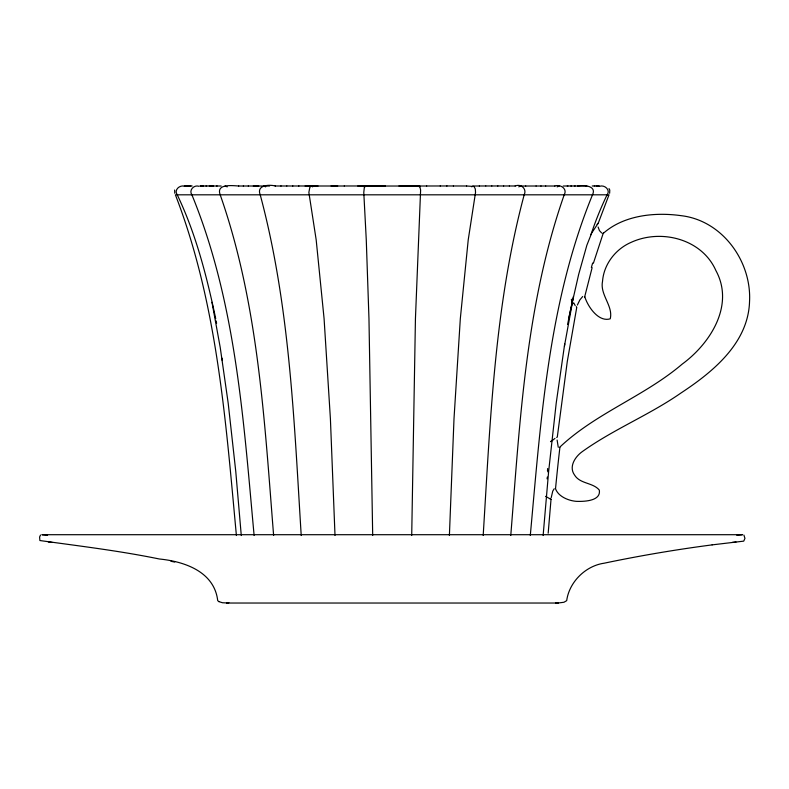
<?xml version="1.0" encoding="UTF-8"?>
<svg xmlns="http://www.w3.org/2000/svg" width="789" height="789" viewBox="0 0 789 789"><rect width="100%" height="100%" fill="white"/><g stroke="black" fill="none" stroke-linecap="round" stroke-linejoin="round"><path stroke-width="1.18" d="M411.71 535.484L415.438 318.648L420.616 190.041L419.709 186.026L398.958 185.977M449.395 535.484L454 418.781L460.322 318.648L468.222 239.876L475.54 192.408L475.294 188.926L473.992 186.47L466.486 185.997M483.184 535.484C490.304 421.464 494.476 305.728 524.182 194.814C527.111 189.025 521.105 183.433 515.118 185.997M510.769 535.484C519.951 421.109 525.918 303.982 564.204 194.814C567.745 188.837 560.318 183.926 554.805 186.026M530.287 535.484C540.869 420.793 548.325 302.532 592.509 194.814C597.046 185.612 583.485 184.863 577.696 186.007M543.128 535.514L548.641 471.418L556.215 403.1L564.194 347.416L572.449 302.276M548.177 533.216L551.018 499.368M548.049 471.013L547.961 471.97M559.934 447.018C595.863 413.071 644.554 396.216 682.209 364.104C710.356 343.452 734.806 305.185 715.879 270.538C701.983 238.909 661.034 228.534 631.072 242.381C615.578 249.058 603.812 264.276 602.54 281.259C599.689 294.711 613.438 305.984 610.232 318.825C598.299 322.425 587.627 306.26 584.718 296.556M559.914 447.195C558.316 461.042 556.856 474.919 555.515 488.795C558.375 496.528 568.198 500.611 576.098 501.331C583.712 501.656 601.208 501.232 599.315 490.097C592.993 482.414 580.033 484.091 574.56 475.037C568.504 466.782 575.211 456.634 582.252 451.643C613.408 429.324 649.495 414.925 680.986 392.991C712.931 371.935 748.228 343.156 749.54 301.605C751.73 261.287 722.32 220.358 681.006 215.653C654.564 211.965 623.428 215.279 603.082 233.554M174.635 190.011L174.763 193.275M551.166 497.908L552.744 491.143L554.213 488.746M236.404 535.514C225.684 420.793 217.33 303.223 175.385 194.814L609.019 194.814L598.269 223.119L591.74 232.942L586.848 245.28L578.682 274.355L569.974 312.543M564.382 346.253L564.776 343.945M576.779 307.217L567.271 361.589L557.29 437.116L556.659 437.422M609.641 193.275L609.769 190.011L609 188.591M568.514 319.555L569.727 313.697M567.577 324.457L573.416 296.447M584.501 297.492L592.135 267.639M593.397 263.22L603.447 232.577M419.334 186.855L419.709 186.026L426.711 185.997M590.902 234.658L593.811 226.453A328.362 325.561 90 0 1 607.096 194.784M577.351 305.057L579.856 299.928L582.676 296.516M607.155 194.814C610.775 189.991 604.552 184.537 599.65 186.273M40.515 535.05L39.608 537.023L39.884 540.534C79.689 546.077 119.395 550.801 159.378 558.997C184.488 561.472 214.342 571.66 217.715 600.656L218.888 601.612M597.145 224.451L598.249 223.139M471.753 186.855L472.838 186.026L479.465 185.997M551.087 441.564L554.953 438.388M518.758 186.855L520.474 186.026L525.78 186.026M557.133 186.855L559.371 186.026M585.517 186.273L586.878 186.026M712.142 544.874C676.735 549.489 639.879 555.703 604.147 563.208C585.468 565.861 569.194 582.075 566.689 600.656L563.948 602.263L558.148 603.003M228.899 602.737L226.68 603.033L557.724 603.033L555.505 602.737M712.122 544.874L743.741 541.136L744.954 538.354L743.889 535.05M732.103 542.447L735.999 542.004M736.847 535.336L742.528 534.705L41.876 534.705L47.557 535.336M275.479 186.017C269.079 184.32 256.188 185.06 260.222 194.814C289.928 305.728 294.1 421.464 301.22 535.484M238.732 186.007C232.41 185.622 215.772 183.482 220.2 194.814C258.486 303.982 264.453 421.109 273.625 535.484M184.33 186.036L189.015 186.007M556.067 603.033L558.188 603.003M184.596 186.026L185.869 186.017M185.139 185.977L190.849 186.007M199.814 185.997L206.708 186.007M200.564 186.026L203.582 186.017M563.218 186.026L567.902 185.977M592.223 185.977L594.304 185.977M275.075 185.977L281.111 186.007M385.318 185.977L344.231 185.977M426.543 185.997L440.292 185.977M485.787 185.977L491.872 185.977M479.298 185.997L485.807 185.977M536.135 186.007L525.652 186.026M594.265 185.977L599.255 185.977L596.109 185.967M567.271 186.017L571.591 185.977M205.998 185.977L213.513 186.007M238.653 186.007L243.545 186.007M280.825 185.977L286.861 186.007M331.055 185.977L337.712 185.967M446.682 185.967L453.468 185.977M497.632 185.967L503.678 185.977M540.859 186.007L545.751 186.007M243.308 186.007L248.348 186.007M269.572 186.026L248.269 186.007M286.772 185.967L292.887 186.007M318.016 186.026L298.617 185.977M344.28 186.007L305.106 185.997M357.812 186.026L419.709 186.026M440.173 185.977L447.008 185.967M491.764 185.977L497.918 185.967M536.047 186.007L541.096 186.007M570.891 186.007L575.142 185.967M545.672 186.007L554.914 186.026M453.35 185.977L466.654 185.997M503.579 185.977L509.339 185.977M574.333 186.007L584.59 185.997M209.263 185.967L217.133 186.017M292.64 185.977L298.932 186.017M509.319 185.977L515.266 185.997M253.308 186.017L258.753 186.026M216.502 185.977L221.186 186.026M190.1 185.977L192.171 185.977M228.337 603.033L222.429 602.737L218.888 601.612M48.366 542.004L52.301 542.447M184.754 186.273C179.843 184.537 173.629 189.991 177.249 194.814C195.988 233.978 206.738 276.347 215.713 318.648M198.887 186.273C194.005 184.567 188.581 190.257 191.895 194.814C236.079 302.532 243.535 420.793 254.117 535.484M170.966 561.285L174.704 562.054M225.033 186.026L227.271 186.855M263.93 186.026L265.646 186.855M550.89 499.338L545.584 496.34M550.732 499.279L550.347 499.141M601.672 232.982L599.433 230.585L598.101 226.995M576.394 306.882L576.236 306.753M312.651 186.855L311.566 186.026L309.89 187.092L308.864 192.408L316.182 239.876L324.082 318.648L330.404 418.781L335.009 535.484M575.181 305.54L573.79 302.946M558.267 447.314L557.113 440.045M365.07 186.855L364.498 186.096L363.778 192.408L366.274 239.876L368.966 318.648L372.694 535.484M216.156 320.945L216.61 323.253M211.975 302.276L220.22 347.416L228.179 403.1L235.763 471.418L241.276 535.514M221.936 358.117L222.301 360.553M591.365 267.501A158.668 63.781 -73.5 0 1 592.647 263.023M547.349 477.02A24.617 5.562 -84.8 0 1 547.083 478.844M547.674 468.518A39.164 6.785 -84.5 0 1 547.467 470.826M573.278 303.528A24.38 11.697 -50 0 1 571.354 299.297M550.821 441.268A18.334 2.466 -46.3 0 1 550.495 441.672M573.199 298.439A34.085 5.987 80.2 0 1 573.189 299.761"/></g></svg>
